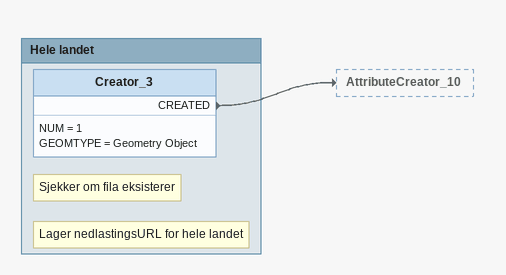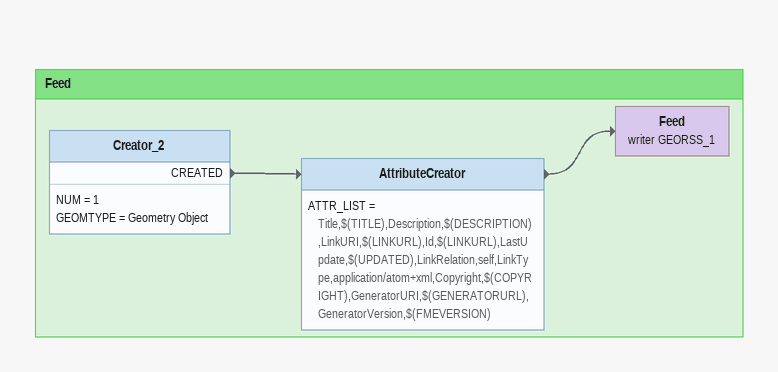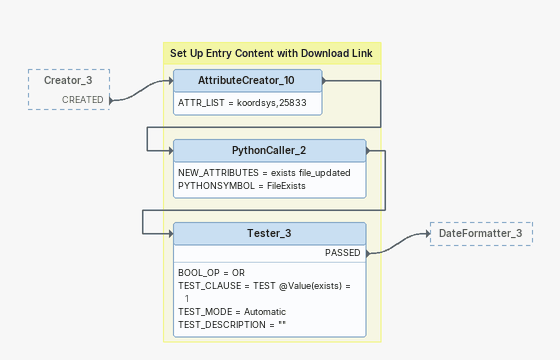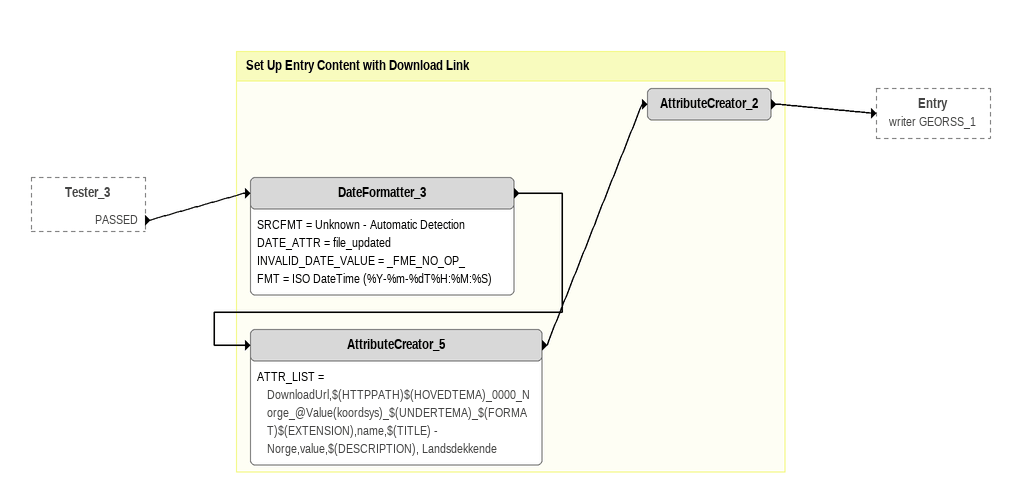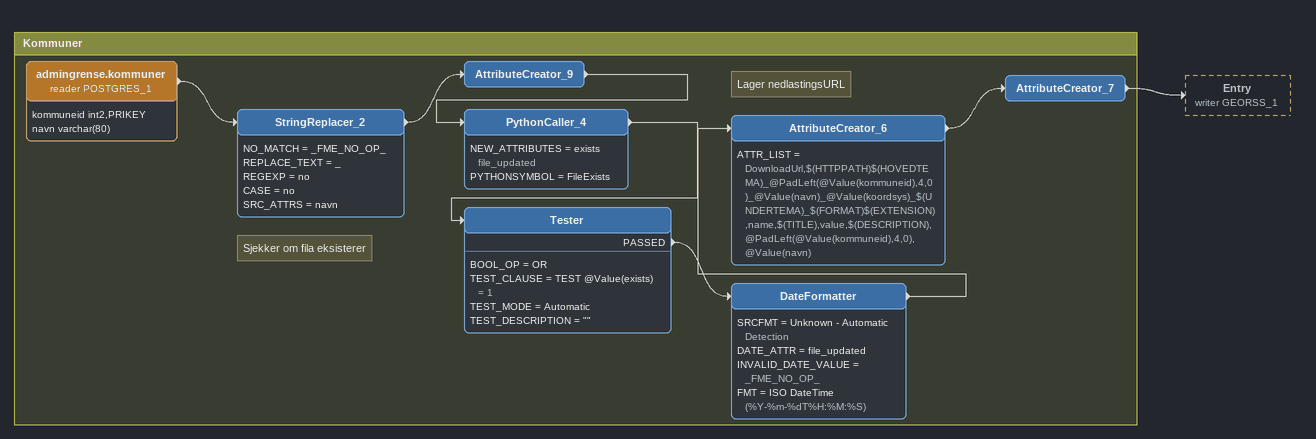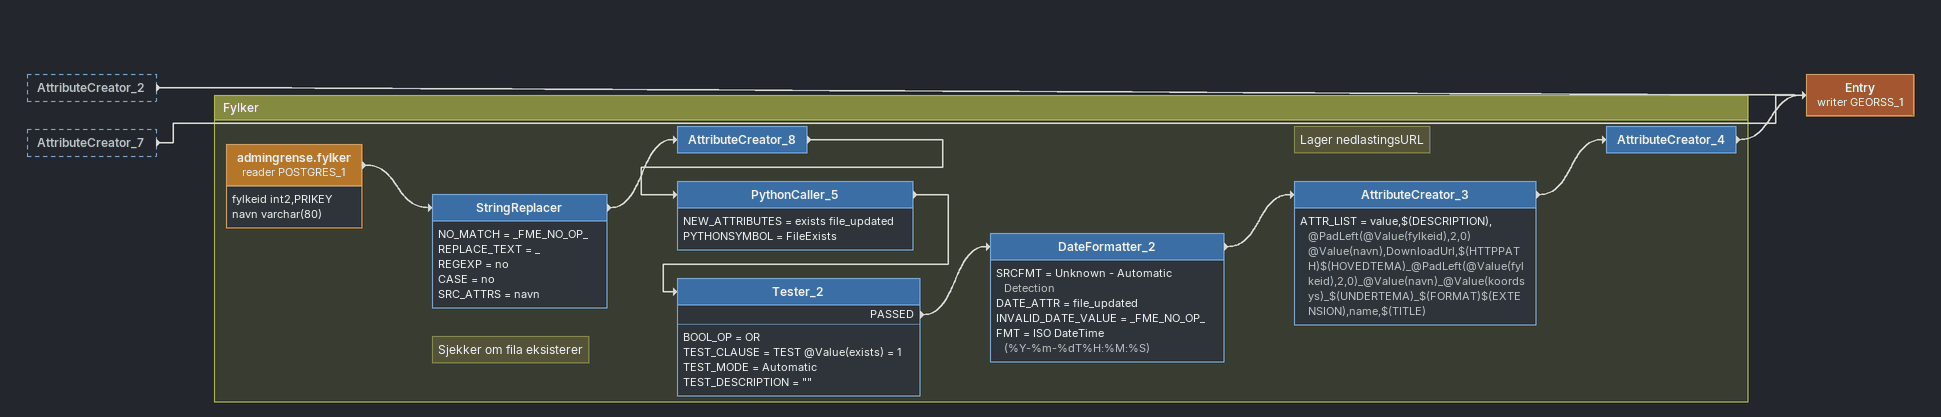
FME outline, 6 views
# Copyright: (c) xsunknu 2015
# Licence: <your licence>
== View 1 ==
Bookmark: Hele landet
Note: Lager nedlastingsURL for hele landet
Note: Sjekker om fila eksisterer
Creator_3
    NUM = 1
    GEOMTYPE = Geometry Object
    CREATED -> AttributeCreator_10

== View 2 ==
Bookmark: Feed
Creator_2
    NUM = 1
    GEOMTYPE = Geometry Object
    CREATED -> AttributeCreator
AttributeCreator
    ATTR_LIST = Title,$(TITLE),Description,$(DESCRIPTION),LinkURI,$(LINKURL),Id,$(LINKURL),LastUpdate,$(UPDATED),LinkRelation,self,LinkType,application/atom+xml,Copyright,$(COPYRIGHT),GeneratorURI,$(GENERATORURL),GeneratorVersion,$(FMEVERSION)
    -> Feed (writer GEORSS_1)
Feed (writer GEORSS_1)

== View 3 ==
Creator_3 [outside]
    CREATED -> AttributeCreator_10

Bookmark: Set Up Entry Content with Download Link
AttributeCreator_10
    ATTR_LIST = koordsys,25833
    -> PythonCaller_2
PythonCaller_2
    NEW_ATTRIBUTES = exists file_updated
    PYTHONSYMBOL = FileExists
    -> Tester_3
Tester_3
    BOOL_OP = OR
    TEST_CLAUSE = TEST @Value(exists) = 1
    TEST_MODE = Automatic
    TEST_DESCRIPTION = ""
    PASSED -> DateFormatter_3

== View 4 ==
Tester_3 [outside]
    PASSED -> DateFormatter_3

Bookmark: Set Up Entry Content with Download Link
DateFormatter_3
    SRCFMT = Unknown - Automatic Detection
    DATE_ATTR = file_updated
    INVALID_DATE_VALUE = _FME_NO_OP_
    FMT = ISO DateTime (%Y-%m-%dT%H:%M:%S)
    -> AttributeCreator_5
AttributeCreator_5
    ATTR_LIST = DownloadUrl,$(HTTPPATH)$(HOVEDTEMA)_0000_Norge_@Value(koordsys)_$(UNDERTEMA)_$(FORMAT)$(EXTENSION),name,$(TITLE) - Norge,value,$(DESCRIPTION), Landsdekkende
    -> AttributeCreator_2
AttributeCreator_2
    -> Entry (writer GEORSS_1)

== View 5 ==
Bookmark: Kommuner
admingrense.kommuner (reader POSTGRES_1)
    attributes: kommuneid int2,PRIKEY, navn varchar(80)
    -> StringReplacer_2
StringReplacer_2
    NO_MATCH = _FME_NO_OP_
    REPLACE_TEXT = _
    REGEXP = no
    CASE = no
    SRC_ATTRS = navn
    -> AttributeCreator_9
AttributeCreator_9
    -> PythonCaller_4
Note: Sjekker om fila eksisterer
PythonCaller_4
    NEW_ATTRIBUTES = exists file_updated
    PYTHONSYMBOL = FileExists
    -> Tester
Tester
    BOOL_OP = OR
    TEST_CLAUSE = TEST @Value(exists) = 1
    TEST_MODE = Automatic
    TEST_DESCRIPTION = ""
    PASSED -> DateFormatter
DateFormatter
    SRCFMT = Unknown - Automatic Detection
    DATE_ATTR = file_updated
    INVALID_DATE_VALUE = _FME_NO_OP_
    FMT = ISO DateTime (%Y-%m-%dT%H:%M:%S)
    -> AttributeCreator_6
Note: Lager nedlastingsURL
AttributeCreator_6
    ATTR_LIST = DownloadUrl,$(HTTPPATH)$(HOVEDTEMA)_@PadLeft(@Value(kommuneid),4,0)_@Value(navn)_@Value(koordsys)_$(UNDERTEMA)_$(FORMAT)$(EXTENSION),name,$(TITLE),value,$(DESCRIPTION),  @PadLeft(@Value(kommuneid),4,0), @Value(navn)
    -> AttributeCreator_7
AttributeCreator_7
    -> Entry (writer GEORSS_1)

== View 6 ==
AttributeCreator_2 [outside]
    -> Entry (writer GEORSS_1)
AttributeCreator_7 [outside]
    -> Entry (writer GEORSS_1)
Entry (writer GEORSS_1)

Bookmark: Fylker
admingrense.fylker (reader POSTGRES_1)
    attributes: fylkeid int2,PRIKEY, navn varchar(80)
    -> StringReplacer
StringReplacer
    NO_MATCH = _FME_NO_OP_
    REPLACE_TEXT = _
    REGEXP = no
    CASE = no
    SRC_ATTRS = navn
    -> AttributeCreator_8
AttributeCreator_8
    -> PythonCaller_5
Note: Sjekker om fila eksisterer
PythonCaller_5
    NEW_ATTRIBUTES = exists file_updated
    PYTHONSYMBOL = FileExists
    -> Tester_2
Tester_2
    BOOL_OP = OR
    TEST_CLAUSE = TEST @Value(exists) = 1
    TEST_MODE = Automatic
    TEST_DESCRIPTION = ""
    PASSED -> DateFormatter_2
DateFormatter_2
    SRCFMT = Unknown - Automatic Detection
    DATE_ATTR = file_updated
    INVALID_DATE_VALUE = _FME_NO_OP_
    FMT = ISO DateTime (%Y-%m-%dT%H:%M:%S)
    -> AttributeCreator_3
Note: Lager nedlastingsURL
AttributeCreator_3
    ATTR_LIST = value,$(DESCRIPTION), @PadLeft(@Value(fylkeid),2,0) @Value(navn),DownloadUrl,$(HTTPPATH)$(HOVEDTEMA)_@PadLeft(@Value(fylkeid),2,0)_@Value(navn)_@Value(koordsys)_$(UNDERTEMA)_$(FORMAT)$(EXTENSION),name,$(TITLE)
    -> AttributeCreator_4
AttributeCreator_4
    -> Entry (writer GEORSS_1)
